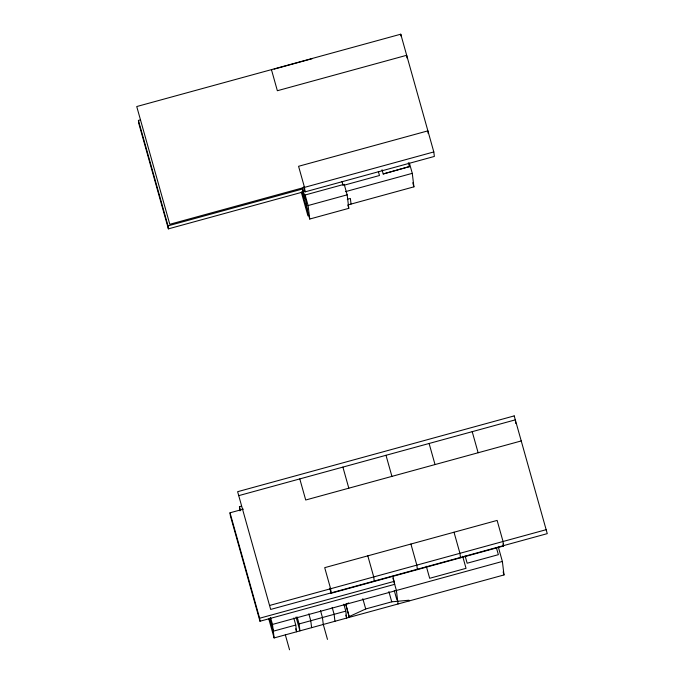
<?xml version="1.0" encoding="UTF-8"?>
<svg xmlns="http://www.w3.org/2000/svg" width="684" height="684" viewBox="0 0 684 684"><rect width="100%" height="100%" fill="white"/><g stroke="black" fill="none" stroke-linecap="round" stroke-linejoin="round"><path stroke-width="1.03" d="M302.02 191.571L309.732 219.042L348.797 208.338L347.164 194.837L344.197 184.295L305.141 194.991L304.97 198.232L302.961 191.093M345.779 604.28L349.327 617.327L345.779 604.28L348.686 602.937M349.233 616.583L365.709 608.965L391.752 601.826L408.955 600.219L409.041 600.962M400.756 34.2L136.74 106.542L169.794 224.284L433.81 151.942L400.756 34.2L400.978 36.004M274.156 69.118L312.195 58.696M168.384 228.866L168.016 225.865L302.721 188.955L303.089 191.956L168.384 228.866L138.784 123.428L138.424 120.427L140.477 119.862M303.628 186.852L305.038 191.879L434.357 156.439L433.81 151.942M383.202 173.975L409.442 166.588L383.202 173.975L382.04 169.718M344.112 185.202L379.475 175.514L378.346 171.487M345.403 191.665L412.281 173.343L409.4 163.091M309.732 219.042L308.099 205.542L347.164 194.837M347.292 199.292L350.37 198.445L351.054 204.071M347.968 204.918L413.914 186.843L412.281 173.343M238.725 495.644L515.317 419.856L515.753 423.456M239.939 510.845L239.434 506.69L241.478 506.134M392.881 576.21L394.685 584.324L259.98 621.234L230.38 515.796L230.021 512.795L243.384 509.135M521.234 440.941L305.714 500.004L299.789 478.911M269.556 605.477L546.148 529.69M331.167 593.25L503.586 546.003L503.039 541.497L497.123 520.413L324.703 567.66L330.62 588.744L331.167 593.25L329.756 588.223M259.98 621.234L259.621 618.233L394.317 581.323M502.372 561.444L504.005 574.945L274.122 637.941L272.48 624.432L502.372 561.444L498.345 547.089M296.052 617.028L299.934 630.862L299.096 623.928L345.796 611.128L343.847 604.211M293.787 618.045L295.753 625.039L273.301 631.187L269.658 618.208M408.322 162.707L409.468 166.776M412.76 182.748L413.914 186.843M472.208 431.664L478.133 452.757M503.022 543.994L503.586 546.003M496.353 547.482L498.371 554.673L467.163 563.223L465.146 556.032M503.15 571.867L504.005 574.945M462.649 556.254L466.043 568.327L429.672 578.296L426.286 566.224M429.107 443.48L435.024 464.564M454.014 532.22L459.939 553.313L460.486 557.811M341.974 181.457L343.103 185.484M347.942 205.285L348.797 208.338M385.998 455.287L391.923 476.38M410.913 544.036L416.83 565.121L417.377 569.627M271.445 69.631L277.362 90.724L406.681 55.284L407.006 57.986M305.141 194.991L308.099 205.542M302.285 188.032L306.312 202.378L307.945 215.879L301.328 192.307M392.958 578.177L396.412 590.48L398.045 603.981M394.3 590.651L396.891 599.877M388.871 591.574L391.752 601.826M342.898 467.104L348.814 488.188M367.812 555.844L373.729 576.937L374.276 581.434M362.836 598.714L365.709 608.965M345.796 615.104L346.634 618.071L345.796 611.128M332.176 607.409L334.117 614.326L334.955 621.269M320.505 610.607L322.446 617.524L323.284 624.466L327.474 639.403M308.826 613.804L310.767 620.73L311.613 627.664M297.155 617.002L299.096 623.928M295.727 628.793L296.565 631.785L295.753 625.039M285.339 634.863L289.537 649.8M138.424 120.427L168.016 225.865M239.434 506.69L240.537 510.623M270.539 617.515L272.48 624.432M268.795 618.969L274.122 637.941M230.021 512.795L259.621 618.233M428.218 133.551L427.893 130.858L298.575 166.289L304.5 187.373L305.038 191.879M514.206 415.898L237.622 491.693L270.667 609.435L547.26 533.64L514.206 415.898"/></g></svg>
